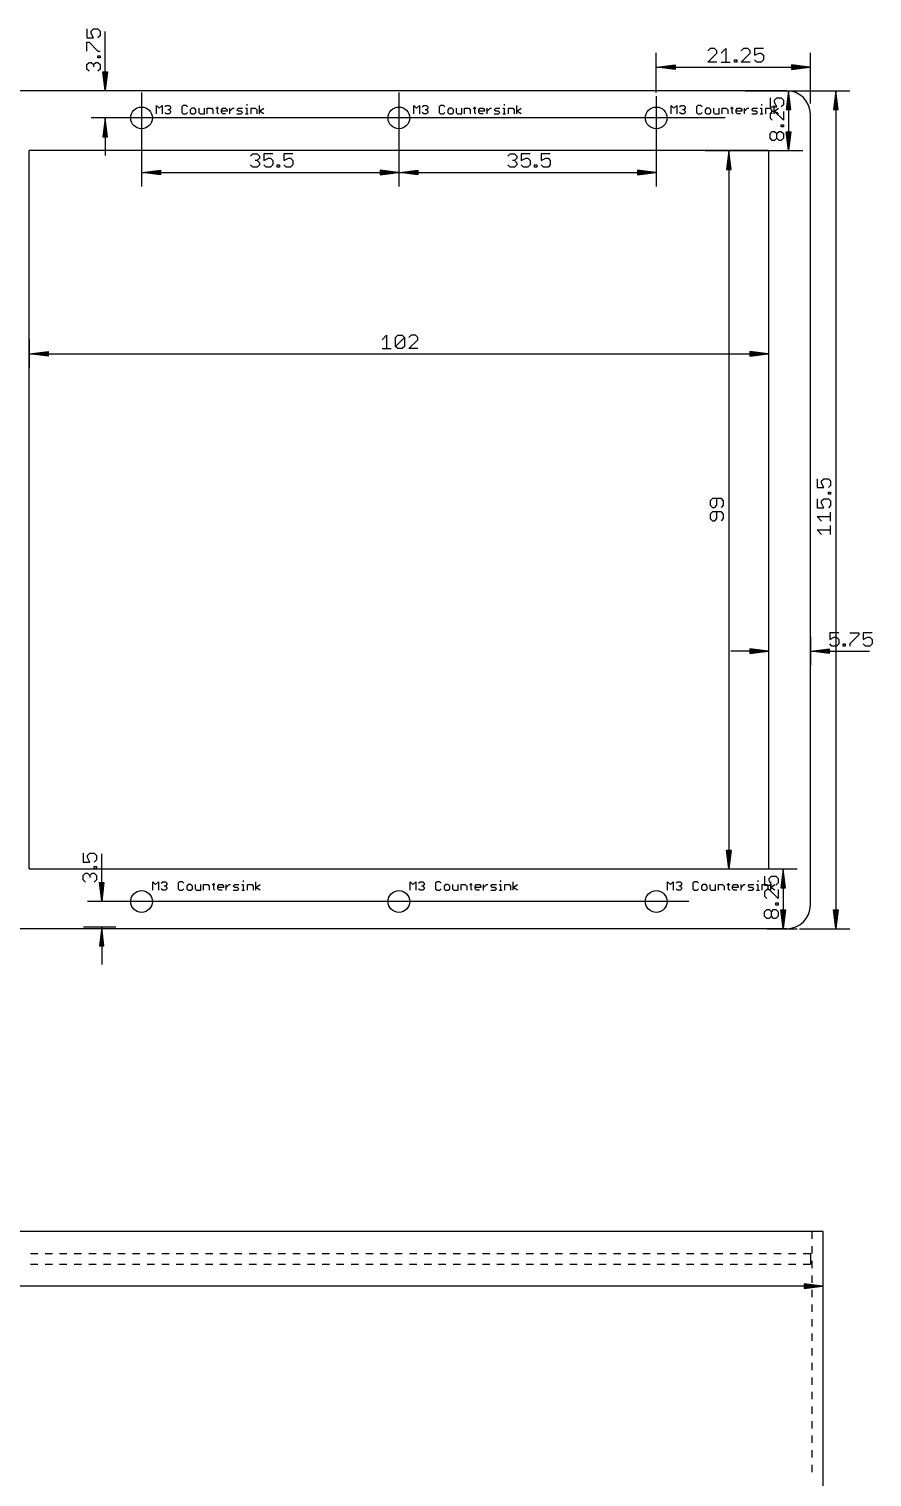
# Model space of a CAD drawing. Extents: x -279 to 630, y -429 to 126.
# Drawn here: x 180.5 to 296.8, y -73.8 to 125.8 of the extents above; entities that cross this region are included whole.
import ezdxf

# ---------------------------------------------------------------- set-up
doc = ezdxf.new("R2010")
doc.units = 0
doc.layers.add('20', color=7, linetype='CONTINUOUS')
doc.layers.add('47', color=140, linetype='CONTINUOUS')

msp = doc.modelspace()

# ---------------------------------------------------------------- linework, layer by layer
at = {"layer": '20'}
for p, q in [((285, 117.25), (5, 117.25)), ((288.25, 5), (288.25, 114)), ((180.5, 10), (180.5, 109)), ((282.5, 109), (180.5, 109)), ((282.5, 109), (282.5, 10)), ((180.5, 10), (282.5, 10)), ((285, 1.75), (5, 1.75)), ((288.5, -40), (1.5, -40)), ((290, -40), (288.5, -40)), ((288.5, -41.0083), (288.5, -40)), ((290, -280), (290, -40)), ((180.6836, -43), (181.6941, -43)), ((182.6941, -43), (183.7045, -43)), ((184.7045, -43), (185.715, -43)), ((186.715, -43), (187.7255, -43)), ((188.7255, -43), (189.736, -43)), ((190.736, -43), (191.7465, -43)), ((192.7465, -43), (193.757, -43)), ((194.757, -43), (195.7675, -43)), ((196.7675, -43), (197.778, -43)), ((198.778, -43), (199.7885, -43)), ((200.7885, -43), (201.799, -43)), ((202.799, -43), (203.8094, -43)), ((204.8094, -43), (205.8199, -43)), ((206.8199, -43), (207.8304, -43)), ((208.8304, -43), (209.8409, -43)), ((210.8409, -43), (211.8514, -43)), ((212.8514, -43), (213.8619, -43)), ((214.8619, -43), (215.8724, -43)), ((216.8724, -43), (217.8829, -43)), ((218.8829, -43), (219.8934, -43)), ((220.8934, -43), (221.9038, -43)), ((222.9038, -43), (223.9143, -43)), ((224.9143, -43), (225.9248, -43)), ((226.9248, -43), (227.9353, -43)), ((228.9353, -43), (229.9458, -43)), ((230.9458, -43), (231.9563, -43)), ((232.9563, -43), (233.9668, -43)), ((234.9668, -43), (235.9773, -43)), ((236.9773, -43), (237.9878, -43)), ((238.9878, -43), (239.9983, -43)), ((240.9983, -43), (242.0087, -43)), ((243.0087, -43), (244.0192, -43)), ((245.0192, -43), (246.0297, -43)), ((247.0297, -43), (248.0402, -43)), ((249.0402, -43), (250.0507, -43)), ((251.0507, -43), (252.0612, -43)), ((253.0612, -43), (254.0717, -43)), ((255.0717, -43), (256.0822, -43)), ((257.0822, -43), (258.0927, -43)), ((259.0927, -43), (260.1031, -43)), ((261.1031, -43), (262.1136, -43)), ((263.1136, -43), (264.1241, -43)), ((265.1241, -43), (266.1346, -43)), ((267.1346, -43), (268.1451, -43)), ((269.1451, -43), (270.1556, -43)), ((271.1556, -43), (272.1661, -43)), ((273.1661, -43), (274.1766, -43)), ((275.1766, -43), (276.1871, -43)), ((277.1871, -43), (278.1976, -43)), ((279.1976, -43), (280.208, -43)), ((281.208, -43), (282.2185, -43)), ((283.2185, -43), (284.229, -43)), ((285.229, -43), (286.2395, -43)), ((287.2395, -43), (288.25, -43)), ((288.25, -43), (288.25, -44.5)), ((288.5, -43.0167), (288.5, -42.0083)), ((180.6836, -44.5), (181.6941, -44.5)), ((182.6941, -44.5), (183.7045, -44.5)), ((184.7045, -44.5), (185.715, -44.5)), ((186.715, -44.5), (187.7255, -44.5)), ((188.7255, -44.5), (189.736, -44.5)), ((190.736, -44.5), (191.7465, -44.5)), ((192.7465, -44.5), (193.757, -44.5)), ((194.757, -44.5), (195.7675, -44.5)), ((196.7675, -44.5), (197.778, -44.5)), ((198.778, -44.5), (199.7885, -44.5)), ((200.7885, -44.5), (201.799, -44.5)), ((202.799, -44.5), (203.8094, -44.5)), ((204.8094, -44.5), (205.8199, -44.5)), ((206.8199, -44.5), (207.8304, -44.5)), ((208.8304, -44.5), (209.8409, -44.5)), ((210.8409, -44.5), (211.8514, -44.5)), ((212.8514, -44.5), (213.8619, -44.5)), ((214.8619, -44.5), (215.8724, -44.5)), ((216.8724, -44.5), (217.8829, -44.5)), ((218.8829, -44.5), (219.8934, -44.5)), ((220.8934, -44.5), (221.9038, -44.5)), ((222.9038, -44.5), (223.9143, -44.5)), ((224.9143, -44.5), (225.9248, -44.5)), ((226.9248, -44.5), (227.9353, -44.5)), ((228.9353, -44.5), (229.9458, -44.5)), ((230.9458, -44.5), (231.9563, -44.5)), ((232.9563, -44.5), (233.9668, -44.5)), ((234.9668, -44.5), (235.9773, -44.5)), ((236.9773, -44.5), (237.9878, -44.5)), ((238.9878, -44.5), (239.9983, -44.5)), ((240.9983, -44.5), (242.0087, -44.5)), ((243.0087, -44.5), (244.0192, -44.5)), ((245.0192, -44.5), (246.0297, -44.5)), ((247.0297, -44.5), (248.0402, -44.5)), ((249.0402, -44.5), (250.0507, -44.5)), ((251.0507, -44.5), (252.0612, -44.5)), ((253.0612, -44.5), (254.0717, -44.5)), ((255.0717, -44.5), (256.0822, -44.5)), ((257.0822, -44.5), (258.0927, -44.5)), ((259.0927, -44.5), (260.1031, -44.5)), ((261.1031, -44.5), (262.1136, -44.5)), ((263.1136, -44.5), (264.1241, -44.5)), ((265.1241, -44.5), (266.1346, -44.5)), ((267.1346, -44.5), (268.1451, -44.5)), ((269.1451, -44.5), (270.1556, -44.5)), ((271.1556, -44.5), (272.1661, -44.5)), ((273.1661, -44.5), (274.1766, -44.5)), ((275.1766, -44.5), (276.1871, -44.5)), ((277.1871, -44.5), (278.1976, -44.5)), ((279.1976, -44.5), (280.208, -44.5)), ((281.208, -44.5), (282.2185, -44.5)), ((283.2185, -44.5), (284.229, -44.5)), ((285.229, -44.5), (286.2395, -44.5)), ((287.2395, -44.5), (288.25, -44.5)), ((288.5, -45.025), (288.5, -44.0167)), ((288.5, -47.0333), (288.5, -46.025)), ((288.5, -49.0417), (288.5, -48.0333)), ((288.5, -51.05), (288.5, -50.0417)), ((288.5, -53.0583), (288.5, -52.05)), ((288.5, -55.0667), (288.5, -54.0583)), ((288.5, -57.075), (288.5, -56.0667)), ((288.5, -59.0833), (288.5, -58.075)), ((288.5, -61.0917), (288.5, -60.0833)), ((288.5, -63.1), (288.5, -62.0917)), ((288.5, -65.1083), (288.5, -64.1)), ((288.5, -67.1167), (288.5, -66.1083)), ((288.5, -69.125), (288.5, -68.1167)), ((288.5, -71.1333), (288.5, -70.125)), ((288.5, -73.1417), (288.5, -72.1333))]:
    msp.add_line(p, q, dxfattribs=at)
for centre in [(196, 113.5), (231.5, 113.5), (267, 113.5), (196, 5.5), (231.5, 5.5), (267, 5.5)]:
    msp.add_circle(centre, 1.5, dxfattribs=at)
for centre, start, end in [((285, 114), 0, 90), ((285, 5), 270, 0)]:
    msp.add_arc(centre, 3.25, start, end, dxfattribs=at)
at = {"layer": '47'}
for p, q in [((188.4446, 125.7629), (188.4446, 124.5301)), ((189.061, 125.4547), (189.3692, 125.7629)), ((189.3692, 125.7629), (189.9856, 125.7629)), ((189.9856, 125.7629), (190.2938, 125.4547)), ((188.4446, 124.5301), (189.3692, 124.5301)), ((188.4446, 122.6886), (188.4446, 123.9213)), ((188.4446, 123.9213), (188.7528, 123.9213)), ((188.7528, 123.9213), (189.9856, 122.6886)), ((189.061, 125.1465), (189.061, 125.4547)), ((189.3692, 124.5301), (189.061, 125.1465)), ((190.2938, 124.8383), (189.9856, 124.5301)), ((190.2938, 125.4547), (190.2938, 124.8383)), ((191, 117.315), (191, 125.4287)), ((189.9856, 122.6886), (190.2938, 122.6886)), ((189.9856, 121.7678), (189.9856, 122.076)), ((189.9856, 122.076), (190.2938, 122.076)), ((190.2938, 121.7678), (189.9856, 121.7678)), ((190.2938, 122.076), (190.2938, 121.7678)), ((267, 117), (267, 122.45)), ((274.4257, 123.0554), (274.1175, 122.7472)), ((274.1175, 121.2062), (275.3502, 122.439)), ((275.0421, 123.0554), (274.4257, 123.0554)), ((275.3502, 122.7472), (275.0421, 123.0554)), ((275.3502, 122.439), (275.3502, 122.7472)), ((275.959, 122.439), (276.5754, 123.0554)), ((276.5754, 123.0554), (276.5754, 121.2062)), ((279.0296, 123.0554), (278.7214, 122.7472)), ((278.7214, 121.2062), (279.9542, 122.439)), ((279.646, 123.0554), (279.0296, 123.0554)), ((279.9542, 122.7472), (279.646, 123.0554)), ((279.9542, 122.439), (279.9542, 122.7472)), ((281.7957, 123.0554), (280.563, 123.0554)), ((280.563, 123.0554), (280.563, 122.1308)), ((280.563, 122.1308), (281.1794, 122.439)), ((281.1794, 122.439), (281.4875, 122.439)), ((281.4875, 122.439), (281.7957, 122.1308)), ((281.7957, 122.1308), (281.7957, 121.5144)), ((288.25, 115.5), (288.25, 122.45)), ((188.4446, 120.8508), (188.7528, 121.159)), ((188.4446, 120.2344), (188.4446, 120.8508)), ((188.7528, 119.9262), (188.4446, 120.2344)), ((188.7528, 121.159), (189.061, 121.159)), ((189.061, 121.159), (189.3692, 120.8508)), ((189.3692, 120.8508), (189.6774, 121.159)), ((189.3692, 120.8508), (189.3692, 120.5426)), ((189.6774, 121.159), (189.9856, 121.159)), ((189.9856, 121.159), (190.2938, 120.8508)), ((190.2938, 120.2344), (189.9856, 119.9262)), ((190.2938, 120.8508), (190.2938, 120.2344)), ((191, 117.315), (190.6808, 119.85)), ((190.6808, 119.85), (191.3192, 119.85)), ((191, 117.315), (190.74, 119.85)), ((191, 117.315), (190.87, 119.85)), ((191.3192, 119.85), (191, 117.315)), ((191.13, 119.85), (191, 117.315)), ((191.26, 119.85), (191, 117.315)), ((267.065, 120.5), (269.6, 120.8192)), ((267.065, 120.5), (269.6, 120.76)), ((267.065, 120.5), (269.6, 120.63)), ((267.065, 120.5), (288.185, 120.5)), ((269.6, 120.1808), (267.065, 120.5)), ((269.6, 120.37), (267.065, 120.5)), ((269.6, 120.24), (267.065, 120.5)), ((269.6, 120.8192), (269.6, 120.1808)), ((275.3502, 121.2062), (274.1175, 121.2062)), ((275.959, 121.2062), (277.1918, 121.2062)), ((277.8006, 121.2062), (277.8006, 121.5144)), ((277.8006, 121.5144), (278.1088, 121.5144)), ((278.1088, 121.2062), (277.8006, 121.2062)), ((278.1088, 121.5144), (278.1088, 121.2062)), ((279.9542, 121.2062), (278.7214, 121.2062)), ((280.8712, 121.2062), (280.563, 121.5144)), ((281.4875, 121.2062), (280.8712, 121.2062)), ((281.7957, 121.5144), (281.4875, 121.2062)), ((288.185, 120.5), (285.65, 120.8192)), ((285.65, 120.8192), (285.65, 120.1808)), ((288.185, 120.5), (285.65, 120.76)), ((288.185, 120.5), (285.65, 120.63)), ((285.65, 120.1808), (288.185, 120.5)), ((285.65, 120.37), (288.185, 120.5)), ((285.65, 120.24), (288.185, 120.5)), ((194, 117.25), (189.05, 117.25)), ((196, 117), (196, 104.05)), ((231.5, 117), (231.5, 104.05)), ((231.5, 116.5), (231.5, 104.05)), ((267, 116.5), (267, 104.05)), ((279.25, 117.25), (287.2, 117.25)), ((282.6946, 116.2486), (282.6946, 115.0158)), ((283.311, 115.9404), (283.6192, 116.2486)), ((283.311, 115.6322), (283.311, 115.9404)), ((283.6192, 116.2486), (284.2356, 116.2486)), ((284.2356, 116.2486), (284.5438, 115.9404)), ((284.5438, 115.9404), (284.5438, 115.324)), ((285.25, 117.185), (284.9308, 114.65)), ((285.25, 117.185), (284.99, 114.65)), ((285.25, 117.185), (285.12, 114.65)), ((285.25, 117.185), (285.25, 109.065)), ((285.5692, 114.65), (285.25, 117.185)), ((285.38, 114.65), (285.25, 117.185)), ((285.51, 114.65), (285.25, 117.185)), ((286.5, 117.25), (293.7, 117.25)), ((291.75, 117.185), (291.4308, 114.65)), ((291.75, 117.185), (291.49, 114.65)), ((291.75, 117.185), (291.62, 114.65)), ((291.75, 117.185), (291.75, 1.815)), ((292.0692, 114.65), (291.75, 117.185)), ((291.88, 114.65), (291.75, 117.185)), ((292.01, 114.65), (291.75, 117.185)), ((198.0508, 114.0508), (198.0508, 115.2202)), ((198.0508, 115.2202), (198.4406, 114.8304)), ((198.4406, 114.8304), (198.8304, 115.2202)), ((198.8304, 115.2202), (198.8304, 114.0508)), ((199.2202, 115.0253), (199.4151, 115.2202)), ((199.4151, 114.0508), (199.2202, 114.2457)), ((199.4151, 115.2202), (199.8049, 115.2202)), ((199.8049, 114.0508), (199.4151, 114.0508)), ((199.8049, 114.6355), (199.61, 114.6355)), ((199.8049, 115.2202), (199.9998, 115.0253)), ((199.9998, 114.8304), (199.8049, 114.6355)), ((199.8049, 114.6355), (199.9998, 114.4406)), ((199.9998, 114.2457), (199.8049, 114.0508)), ((199.9998, 115.0253), (199.9998, 114.8304)), ((199.9998, 114.4406), (199.9998, 114.2457)), ((201.7539, 115.2202), (201.559, 115.0253)), ((201.559, 115.0253), (201.559, 114.2457)), ((201.559, 114.2457), (201.7539, 114.0508)), ((202.1437, 115.2202), (201.7539, 115.2202)), ((201.7539, 114.0508), (202.1437, 114.0508)), ((202.3386, 115.0253), (202.1437, 115.2202)), ((202.1437, 114.0508), (202.3386, 114.2457)), ((202.9233, 114.8304), (202.7284, 114.6355)), ((202.7284, 114.6355), (202.7284, 114.2457)), ((202.7284, 114.2457), (202.9233, 114.0508)), ((203.3131, 114.8304), (202.9233, 114.8304)), ((202.9233, 114.0508), (203.3131, 114.0508)), ((203.508, 114.6355), (203.3131, 114.8304)), ((203.3131, 114.0508), (203.508, 114.2457)), ((203.508, 114.2457), (203.508, 114.6355)), ((203.8978, 114.8304), (203.8978, 114.2457)), ((203.8978, 114.2457), (204.0927, 114.0508)), ((204.0927, 114.0508), (204.6774, 114.0508)), ((204.6774, 114.0508), (204.6774, 114.8304)), ((205.0672, 114.0508), (205.0672, 114.8304)), ((205.0672, 114.8304), (205.6519, 114.8304)), ((205.6519, 114.8304), (205.8468, 114.6355)), ((205.8468, 114.6355), (205.8468, 114.0508)), ((206.2366, 114.8304), (206.6264, 114.8304)), ((206.4315, 115.0253), (206.4315, 114.2457)), ((206.4315, 114.2457), (206.6264, 114.0508)), ((207.0162, 114.6355), (207.2111, 114.8304)), ((207.0162, 114.2457), (207.0162, 114.6355)), ((207.7958, 114.4406), (207.0162, 114.4406)), ((207.2111, 114.0508), (207.0162, 114.2457)), ((207.2111, 114.8304), (207.6009, 114.8304)), ((207.6009, 114.0508), (207.2111, 114.0508)), ((207.6009, 114.8304), (207.7958, 114.6355)), ((207.7958, 114.6355), (207.7958, 114.4406)), ((208.1856, 114.0508), (208.1856, 114.8304)), ((208.1856, 114.4406), (208.5754, 114.8304)), ((208.5754, 114.8304), (208.7703, 114.8304)), ((209.1601, 114.6355), (209.355, 114.8304)), ((209.355, 114.4406), (209.1601, 114.6355)), ((209.1601, 114.0508), (209.7448, 114.0508)), ((209.355, 114.8304), (209.9397, 114.8304)), ((209.7448, 114.4406), (209.355, 114.4406)), ((209.9397, 114.2457), (209.7448, 114.4406)), ((209.7448, 114.0508), (209.9397, 114.2457)), ((210.3295, 114.8304), (210.5244, 114.8304)), ((210.3295, 114.0508), (210.7193, 114.0508)), ((210.5244, 115.4151), (210.5244, 115.2202)), ((210.5244, 114.8304), (210.5244, 114.0508)), ((211.1091, 114.0508), (211.1091, 114.8304)), ((211.1091, 114.8304), (211.6938, 114.8304)), ((211.6938, 114.8304), (211.8887, 114.6355)), ((211.8887, 114.6355), (211.8887, 114.0508)), ((212.2785, 114.0508), (212.2785, 115.2202)), ((212.2785, 114.4406), (212.8632, 114.8304)), ((212.8632, 114.0508), (212.2785, 114.4406)), ((233.5508, 114.0508), (233.5508, 115.2202)), ((233.5508, 115.2202), (233.9406, 114.8304)), ((233.9406, 114.8304), (234.3304, 115.2202)), ((234.3304, 115.2202), (234.3304, 114.0508)), ((234.7202, 115.0253), (234.9151, 115.2202)), ((234.9151, 114.0508), (234.7202, 114.2457)), ((234.9151, 115.2202), (235.3049, 115.2202)), ((235.3049, 114.0508), (234.9151, 114.0508)), ((235.3049, 114.6355), (235.11, 114.6355)), ((235.3049, 115.2202), (235.4998, 115.0253)), ((235.4998, 114.8304), (235.3049, 114.6355)), ((235.3049, 114.6355), (235.4998, 114.4406)), ((235.4998, 114.2457), (235.3049, 114.0508)), ((235.4998, 115.0253), (235.4998, 114.8304)), ((235.4998, 114.4406), (235.4998, 114.2457)), ((237.2539, 115.2202), (237.059, 115.0253)), ((237.059, 115.0253), (237.059, 114.2457)), ((237.059, 114.2457), (237.2539, 114.0508)), ((237.6437, 115.2202), (237.2539, 115.2202)), ((237.2539, 114.0508), (237.6437, 114.0508)), ((237.8386, 115.0253), (237.6437, 115.2202)), ((237.6437, 114.0508), (237.8386, 114.2457)), ((238.4233, 114.8304), (238.2284, 114.6355)), ((238.2284, 114.6355), (238.2284, 114.2457)), ((238.2284, 114.2457), (238.4233, 114.0508)), ((238.8131, 114.8304), (238.4233, 114.8304)), ((238.4233, 114.0508), (238.8131, 114.0508)), ((239.008, 114.6355), (238.8131, 114.8304)), ((238.8131, 114.0508), (239.008, 114.2457)), ((239.008, 114.2457), (239.008, 114.6355)), ((239.3978, 114.8304), (239.3978, 114.2457)), ((239.3978, 114.2457), (239.5927, 114.0508)), ((239.5927, 114.0508), (240.1774, 114.0508)), ((240.1774, 114.0508), (240.1774, 114.8304)), ((240.5672, 114.0508), (240.5672, 114.8304)), ((240.5672, 114.8304), (241.1519, 114.8304)), ((241.1519, 114.8304), (241.3468, 114.6355)), ((241.3468, 114.6355), (241.3468, 114.0508)), ((241.7366, 114.8304), (242.1264, 114.8304)), ((241.9315, 115.0253), (241.9315, 114.2457)), ((241.9315, 114.2457), (242.1264, 114.0508)), ((242.5162, 114.6355), (242.7111, 114.8304)), ((242.5162, 114.2457), (242.5162, 114.6355)), ((243.2958, 114.4406), (242.5162, 114.4406)), ((242.7111, 114.0508), (242.5162, 114.2457)), ((242.7111, 114.8304), (243.1009, 114.8304)), ((243.1009, 114.0508), (242.7111, 114.0508)), ((243.1009, 114.8304), (243.2958, 114.6355)), ((243.2958, 114.6355), (243.2958, 114.4406)), ((243.6856, 114.0508), (243.6856, 114.8304)), ((243.6856, 114.4406), (244.0754, 114.8304)), ((244.0754, 114.8304), (244.2703, 114.8304)), ((244.6601, 114.6355), (244.855, 114.8304)), ((244.855, 114.4406), (244.6601, 114.6355)), ((244.6601, 114.0508), (245.2448, 114.0508)), ((244.855, 114.8304), (245.4397, 114.8304)), ((245.2448, 114.4406), (244.855, 114.4406)), ((245.4397, 114.2457), (245.2448, 114.4406)), ((245.2448, 114.0508), (245.4397, 114.2457)), ((245.8295, 114.8304), (246.0244, 114.8304)), ((245.8295, 114.0508), (246.2193, 114.0508)), ((246.0244, 115.4151), (246.0244, 115.2202)), ((246.0244, 114.8304), (246.0244, 114.0508)), ((246.6091, 114.0508), (246.6091, 114.8304)), ((246.6091, 114.8304), (247.1938, 114.8304)), ((247.1938, 114.8304), (247.3887, 114.6355)), ((247.3887, 114.6355), (247.3887, 114.0508)), ((247.7785, 114.0508), (247.7785, 115.2202)), ((247.7785, 114.4406), (248.3632, 114.8304)), ((248.3632, 114.0508), (247.7785, 114.4406)), ((269.0508, 114.0508), (269.0508, 115.2202)), ((269.0508, 115.2202), (269.4406, 114.8304)), ((269.4406, 114.8304), (269.8304, 115.2202)), ((269.8304, 115.2202), (269.8304, 114.0508)), ((270.2202, 115.0253), (270.4151, 115.2202)), ((270.4151, 114.0508), (270.2202, 114.2457)), ((270.4151, 115.2202), (270.8049, 115.2202)), ((270.8049, 114.0508), (270.4151, 114.0508)), ((270.8049, 114.6355), (270.61, 114.6355)), ((270.8049, 115.2202), (270.9998, 115.0253)), ((270.9998, 114.8304), (270.8049, 114.6355)), ((270.8049, 114.6355), (270.9998, 114.4406)), ((270.9998, 114.2457), (270.8049, 114.0508)), ((270.9998, 115.0253), (270.9998, 114.8304)), ((270.9998, 114.4406), (270.9998, 114.2457)), ((272.7539, 115.2202), (272.559, 115.0253)), ((272.559, 115.0253), (272.559, 114.2457)), ((272.559, 114.2457), (272.7539, 114.0508)), ((273.1437, 115.2202), (272.7539, 115.2202)), ((272.7539, 114.0508), (273.1437, 114.0508)), ((273.3386, 115.0253), (273.1437, 115.2202)), ((273.1437, 114.0508), (273.3386, 114.2457)), ((273.9233, 114.8304), (273.7284, 114.6355)), ((273.7284, 114.6355), (273.7284, 114.2457)), ((273.7284, 114.2457), (273.9233, 114.0508)), ((274.3131, 114.8304), (273.9233, 114.8304)), ((273.9233, 114.0508), (274.3131, 114.0508)), ((274.508, 114.6355), (274.3131, 114.8304)), ((274.3131, 114.0508), (274.508, 114.2457)), ((274.508, 114.2457), (274.508, 114.6355)), ((274.8978, 114.8304), (274.8978, 114.2457)), ((274.8978, 114.2457), (275.0927, 114.0508)), ((275.0927, 114.0508), (275.6774, 114.0508)), ((275.6774, 114.0508), (275.6774, 114.8304)), ((276.0672, 114.0508), (276.0672, 114.8304)), ((276.0672, 114.8304), (276.6519, 114.8304)), ((276.6519, 114.8304), (276.8468, 114.6355)), ((276.8468, 114.6355), (276.8468, 114.0508)), ((277.2366, 114.8304), (277.6264, 114.8304)), ((277.4315, 115.0253), (277.4315, 114.2457)), ((277.4315, 114.2457), (277.6264, 114.0508)), ((278.0162, 114.6355), (278.2111, 114.8304)), ((278.0162, 114.2457), (278.0162, 114.6355)), ((278.7958, 114.4406), (278.0162, 114.4406)), ((278.2111, 114.0508), (278.0162, 114.2457)), ((278.2111, 114.8304), (278.6009, 114.8304)), ((278.6009, 114.0508), (278.2111, 114.0508)), ((278.6009, 114.8304), (278.7958, 114.6355)), ((278.7958, 114.6355), (278.7958, 114.4406)), ((279.1856, 114.0508), (279.1856, 114.8304)), ((279.1856, 114.4406), (279.5754, 114.8304)), ((279.5754, 114.8304), (279.7703, 114.8304)), ((280.1601, 114.6355), (280.355, 114.8304)), ((280.355, 114.4406), (280.1601, 114.6355)), ((280.1601, 114.0508), (280.7448, 114.0508)), ((280.355, 114.8304), (280.9397, 114.8304)), ((280.7448, 114.4406), (280.355, 114.4406)), ((280.9397, 114.2457), (280.7448, 114.4406)), ((280.7448, 114.0508), (280.9397, 114.2457)), ((281.3295, 114.8304), (281.5244, 114.8304)), ((281.3295, 114.0508), (281.7193, 114.0508)), ((281.5244, 115.4151), (281.5244, 115.2202)), ((281.5244, 114.8304), (281.5244, 114.0508)), ((282.1091, 114.0508), (282.1091, 114.8304)), ((282.1091, 114.8304), (282.6938, 114.8304)), ((282.6938, 114.8304), (282.8887, 114.6355)), ((282.6946, 115.0158), (283.6192, 115.0158)), ((283.0028, 114.407), (282.6946, 114.0988)), ((282.6946, 114.0988), (282.6946, 113.4824)), ((282.8887, 114.6355), (282.8887, 114.0508)), ((283.311, 114.407), (283.0028, 114.407)), ((283.2785, 114.0508), (283.2785, 115.2202)), ((283.2785, 114.4406), (283.8632, 114.8304)), ((283.8632, 114.0508), (283.2785, 114.4406)), ((283.6192, 115.0158), (283.311, 115.6322)), ((284.5438, 113.1742), (283.311, 114.407)), ((284.5438, 115.324), (284.2356, 115.0158)), ((284.5438, 114.407), (284.5438, 113.1742)), ((284.9308, 114.65), (285.5692, 114.65)), ((291.4308, 114.65), (292.0692, 114.65)), ((276.5, 113.5), (189.05, 113.5)), ((191, 113.435), (190.6808, 110.9)), ((191, 113.435), (190.74, 110.9)), ((191, 113.435), (190.87, 110.9)), ((191, 113.435), (191, 108.3)), ((191.3192, 110.9), (191, 113.435)), ((191.13, 110.9), (191, 113.435)), ((191.26, 110.9), (191, 113.435)), ((282.6946, 113.4824), (283.0028, 113.1742)), ((284.2356, 112.2534), (284.2356, 112.5616)), ((284.2356, 112.5616), (284.5438, 112.5616)), ((284.5438, 112.2534), (284.2356, 112.2534)), ((284.5438, 112.5616), (284.5438, 112.2534)), ((190.6808, 110.9), (191.3192, 110.9)), ((282.6946, 111.3365), (283.0028, 111.6446)), ((282.6946, 110.7201), (282.6946, 111.3365)), ((283.0028, 110.4119), (282.6946, 110.7201)), ((283.0028, 111.6446), (283.311, 111.6446)), ((283.311, 110.4119), (283.0028, 110.4119)), ((283.311, 111.6446), (283.6192, 111.3365)), ((283.6192, 110.7201), (283.311, 110.4119)), ((283.6192, 111.3365), (283.9274, 111.6446)), ((283.6192, 110.7201), (283.6192, 111.3365)), ((283.9274, 110.4119), (283.6192, 110.7201)), ((283.9274, 111.6446), (284.2356, 111.6446)), ((284.2356, 110.4119), (283.9274, 110.4119)), ((284.2356, 111.6446), (284.5438, 111.3365)), ((284.5438, 110.7201), (284.2356, 110.4119)), ((284.5438, 111.3365), (284.5438, 110.7201)), ((285.25, 109.065), (284.9308, 111.6)), ((284.9308, 111.6), (285.5692, 111.6)), ((285.25, 109.065), (284.99, 111.6)), ((285.25, 109.065), (285.12, 111.6)), ((285.5692, 111.6), (285.25, 109.065)), ((285.38, 111.6), (285.25, 109.065)), ((285.51, 111.6), (285.25, 109.065)), ((211.0369, 108.2472), (211.3451, 108.5554)), ((211.3451, 108.5554), (211.9615, 108.5554)), ((211.9615, 108.5554), (212.2697, 108.2472)), ((212.2697, 107.939), (211.9615, 107.6308)), ((212.2697, 108.2472), (212.2697, 107.939)), ((214.1112, 108.5554), (212.8784, 108.5554)), ((212.8784, 108.5554), (212.8784, 107.6308)), ((212.8784, 107.6308), (213.4948, 107.939)), ((213.4948, 107.939), (213.803, 107.939)), ((213.803, 107.939), (214.1112, 107.6308)), ((216.8736, 108.5554), (215.6408, 108.5554)), ((215.6408, 108.5554), (215.6408, 107.6308)), ((215.6408, 107.6308), (216.2572, 107.939)), ((216.2572, 107.939), (216.5654, 107.939)), ((216.5654, 107.939), (216.8736, 107.6308)), ((246.5369, 108.2472), (246.8451, 108.5554)), ((246.8451, 108.5554), (247.4615, 108.5554)), ((247.4615, 108.5554), (247.7697, 108.2472)), ((247.7697, 107.939), (247.4615, 107.6308)), ((247.7697, 108.2472), (247.7697, 107.939)), ((249.6112, 108.5554), (248.3784, 108.5554)), ((248.3784, 108.5554), (248.3784, 107.6308)), ((248.3784, 107.6308), (248.9948, 107.939)), ((248.9948, 107.939), (249.303, 107.939)), ((249.303, 107.939), (249.6112, 107.6308)), ((252.3736, 108.5554), (251.1408, 108.5554)), ((251.1408, 108.5554), (251.1408, 107.6308)), ((251.1408, 107.6308), (251.7572, 107.939)), ((251.7572, 107.939), (252.0654, 107.939)), ((252.0654, 107.939), (252.3736, 107.6308)), ((273.75, 109), (278.95, 109)), ((277, 108.935), (276.6808, 106.4)), ((277, 108.935), (276.74, 106.4)), ((277, 108.935), (276.87, 106.4)), ((277, 108.935), (277, 10.065)), ((277.3192, 106.4), (277, 108.935)), ((277.13, 106.4), (277, 108.935)), ((277.26, 106.4), (277, 108.935)), ((278, 109), (287.2, 109)), ((196.065, 106), (198.6, 106.3192)), ((196.065, 106), (198.6, 106.26)), ((196.065, 106), (198.6, 106.13)), ((196.065, 106), (231.435, 106)), ((198.6, 105.6808), (196.065, 106)), ((198.6, 105.87), (196.065, 106)), ((198.6, 105.74), (196.065, 106)), ((198.6, 106.3192), (198.6, 105.6808)), ((211.3451, 106.7062), (211.0369, 107.0144)), ((211.9615, 106.7062), (211.3451, 106.7062)), ((211.9615, 107.6308), (211.6533, 107.6308)), ((211.9615, 107.6308), (212.2697, 107.3226)), ((212.2697, 107.0144), (211.9615, 106.7062)), ((212.2697, 107.3226), (212.2697, 107.0144)), ((213.1866, 106.7062), (212.8784, 107.0144)), ((213.803, 106.7062), (213.1866, 106.7062)), ((214.1112, 107.0144), (213.803, 106.7062)), ((214.1112, 107.6308), (214.1112, 107.0144)), ((214.72, 106.7062), (214.72, 107.0144)), ((214.72, 107.0144), (215.0282, 107.0144)), ((215.0282, 106.7062), (214.72, 106.7062)), ((215.0282, 107.0144), (215.0282, 106.7062)), ((215.949, 106.7062), (215.6408, 107.0144)), ((216.5654, 106.7062), (215.949, 106.7062)), ((216.8736, 107.0144), (216.5654, 106.7062)), ((216.8736, 107.6308), (216.8736, 107.0144)), ((231.435, 106), (228.9, 106.3192)), ((228.9, 106.3192), (228.9, 105.6808)), ((231.435, 106), (228.9, 106.26)), ((231.435, 106), (228.9, 106.13)), ((228.9, 105.6808), (231.435, 106)), ((228.9, 105.87), (231.435, 106)), ((228.9, 105.74), (231.435, 106)), ((231.565, 106), (234.1, 106.3192)), ((231.565, 106), (234.1, 106.26)), ((231.565, 106), (234.1, 106.13)), ((231.565, 106), (266.935, 106)), ((234.1, 105.6808), (231.565, 106)), ((234.1, 105.87), (231.565, 106)), ((234.1, 105.74), (231.565, 106)), ((234.1, 106.3192), (234.1, 105.6808)), ((246.8451, 106.7062), (246.5369, 107.0144)), ((247.4615, 106.7062), (246.8451, 106.7062)), ((247.4615, 107.6308), (247.1533, 107.6308)), ((247.4615, 107.6308), (247.7697, 107.3226)), ((247.7697, 107.0144), (247.4615, 106.7062)), ((247.7697, 107.3226), (247.7697, 107.0144)), ((248.6866, 106.7062), (248.3784, 107.0144)), ((249.303, 106.7062), (248.6866, 106.7062)), ((249.6112, 107.0144), (249.303, 106.7062)), ((249.6112, 107.6308), (249.6112, 107.0144)), ((250.22, 106.7062), (250.22, 107.0144)), ((250.22, 107.0144), (250.5282, 107.0144)), ((250.5282, 106.7062), (250.22, 106.7062)), ((250.5282, 107.0144), (250.5282, 106.7062)), ((251.449, 106.7062), (251.1408, 107.0144)), ((252.0654, 106.7062), (251.449, 106.7062)), ((252.3736, 107.0144), (252.0654, 106.7062)), ((252.3736, 107.6308), (252.3736, 107.0144)), ((266.935, 106), (264.4, 106.3192)), ((264.4, 106.3192), (264.4, 105.6808)), ((266.935, 106), (264.4, 106.26)), ((266.935, 106), (264.4, 106.13)), ((264.4, 105.6808), (266.935, 106)), ((264.4, 105.87), (266.935, 106)), ((264.4, 105.74), (266.935, 106)), ((276.6808, 106.4), (277.3192, 106.4)), ((282.5, 103.5), (282.5, 79.05)), ((180.5, 83), (180.5, 79.05)), ((180.5, 82.5), (180.5, 79.05)), ((229.1841, 82.939), (229.8005, 83.5554)), ((229.8005, 83.5554), (229.8005, 81.7062)), ((231.0256, 83.2472), (231.3338, 83.5554)), ((231.0256, 82.0144), (231.0256, 83.2472)), ((231.0256, 82.0144), (232.2584, 83.2472)), ((231.3338, 81.7062), (231.0256, 82.0144)), ((231.3338, 83.5554), (231.9502, 83.5554)), ((231.9502, 83.5554), (232.2584, 83.2472)), ((232.2584, 82.0144), (231.9502, 81.7062)), ((232.2584, 83.2472), (232.2584, 82.0144)), ((233.1754, 83.5554), (232.8672, 83.2472)), ((232.8672, 81.7062), (234.1, 82.939)), ((233.7918, 83.5554), (233.1754, 83.5554)), ((234.1, 83.2472), (233.7918, 83.5554)), ((234.1, 82.939), (234.1, 83.2472)), ((180.565, 81), (183.1, 81.3192)), ((180.565, 81), (183.1, 81.26)), ((180.565, 81), (183.1, 81.13)), ((180.565, 81), (282.435, 81)), ((183.1, 80.6808), (180.565, 81)), ((183.1, 80.87), (180.565, 81)), ((183.1, 80.74), (180.565, 81)), ((183.1, 81.3192), (183.1, 80.6808)), ((229.1841, 81.7062), (230.4169, 81.7062)), ((231.9502, 81.7062), (231.3338, 81.7062)), ((234.1, 81.7062), (232.8672, 81.7062)), ((282.435, 81), (279.9, 81.3192)), ((279.9, 81.3192), (279.9, 80.6808)), ((282.435, 81), (279.9, 81.26)), ((282.435, 81), (279.9, 81.13)), ((279.9, 80.6808), (282.435, 81)), ((279.9, 80.87), (282.435, 81)), ((279.9, 80.74), (282.435, 81)), ((289.1946, 63.7779), (289.1946, 62.5451)), ((289.1946, 62.5451), (290.1192, 62.5451)), ((289.811, 63.4697), (290.1192, 63.7779)), ((289.811, 63.1615), (289.811, 63.4697)), ((290.1192, 62.5451), (289.811, 63.1615)), ((290.1192, 63.7779), (290.7356, 63.7779)), ((290.7356, 63.7779), (291.0438, 63.4697)), ((291.0438, 62.8533), (290.7356, 62.5451)), ((290.7356, 61.6243), (290.7356, 61.9325)), ((290.7356, 61.9325), (291.0438, 61.9325)), ((291.0438, 63.4697), (291.0438, 62.8533)), ((291.0438, 61.9325), (291.0438, 61.6243)), ((274.7528, 61.0573), (274.4446, 60.7491)), ((274.4446, 60.7491), (274.4446, 60.1327)), ((274.4446, 60.1327), (274.7528, 59.8245)), ((275.9856, 61.0573), (274.7528, 61.0573)), ((275.061, 59.8245), (275.3692, 60.1327)), ((275.3692, 60.1327), (275.3692, 61.0573)), ((276.2938, 60.7491), (275.9856, 61.0573)), ((275.9856, 59.8245), (276.2938, 60.1327)), ((276.2938, 60.1327), (276.2938, 60.7491)), ((289.1946, 61.0155), (289.1946, 59.7827)), ((289.811, 60.7073), (290.1192, 61.0155)), ((289.811, 60.3991), (289.811, 60.7073)), ((290.1192, 59.7827), (289.811, 60.3991)), ((290.1192, 61.0155), (290.7356, 61.0155)), ((291.0438, 61.6243), (290.7356, 61.6243)), ((290.7356, 61.0155), (291.0438, 60.7073)), ((291.0438, 60.0909), (290.7356, 59.7827)), ((291.0438, 60.7073), (291.0438, 60.0909)), ((274.7528, 59.2157), (274.4446, 58.9075)), ((274.4446, 58.9075), (274.4446, 58.2911)), ((274.4446, 58.2911), (274.7528, 57.9829)), ((274.7528, 59.8245), (275.061, 59.8245)), ((275.9856, 59.2157), (274.7528, 59.2157)), ((274.7528, 57.9829), (275.061, 57.9829)), ((275.061, 57.9829), (275.3692, 58.2911)), ((275.3692, 58.2911), (275.3692, 59.2157)), ((276.2938, 58.9075), (275.9856, 59.2157)), ((275.9856, 57.9829), (276.2938, 58.2911)), ((276.2938, 58.2911), (276.2938, 58.9075)), ((289.1946, 59.7827), (290.1192, 59.7827)), ((289.811, 57.9411), (289.1946, 58.5575)), ((289.1946, 58.5575), (291.0438, 58.5575)), ((291.0438, 57.9411), (291.0438, 59.1739)), ((289.811, 56.0996), (289.1946, 56.716)), ((289.1946, 56.716), (291.0438, 56.716)), ((291.0438, 56.0996), (291.0438, 57.3324)), ((288.25, 42), (288.25, 38.05)), ((292.159, 42.5554), (290.9262, 42.5554)), ((290.9262, 42.5554), (290.9262, 41.6308)), ((290.9262, 41.6308), (291.5426, 41.939)), ((291.5426, 41.939), (291.8508, 41.939)), ((291.8508, 41.939), (292.159, 41.6308)), ((293.6886, 42.5554), (294.9213, 42.5554)), ((294.9213, 42.2472), (293.6886, 41.0144)), ((294.9213, 42.5554), (294.9213, 42.2472)), ((296.7629, 42.5554), (295.5301, 42.5554)), ((295.5301, 42.5554), (295.5301, 41.6308)), ((295.5301, 41.6308), (296.1465, 41.939)), ((296.1465, 41.939), (296.4547, 41.939)), ((296.4547, 41.939), (296.7629, 41.6308)), ((282.435, 40), (277.3, 40)), ((282.435, 40), (279.9, 40.3192)), ((279.9, 40.3192), (279.9, 39.6808)), ((282.435, 40), (279.9, 40.26)), ((282.435, 40), (279.9, 40.13)), ((279.9, 39.6808), (282.435, 40)), ((279.9, 39.87), (282.435, 40)), ((279.9, 39.74), (282.435, 40)), ((282.5, 41.5), (282.5, 38.05)), ((288.315, 40), (290.85, 40.3192)), ((288.315, 40), (290.85, 40.26)), ((288.315, 40), (290.85, 40.13)), ((288.315, 40), (296.4287, 40)), ((290.85, 39.6808), (288.315, 40)), ((290.85, 39.87), (288.315, 40)), ((290.85, 39.74), (288.315, 40)), ((290.85, 40.3192), (290.85, 39.6808)), ((291.2344, 40.7062), (290.9262, 41.0144)), ((291.8508, 40.7062), (291.2344, 40.7062)), ((292.159, 41.0144), (291.8508, 40.7062)), ((292.159, 41.6308), (292.159, 41.0144)), ((292.7678, 40.7062), (292.7678, 41.0144)), ((292.7678, 41.0144), (293.076, 41.0144)), ((293.076, 40.7062), (292.7678, 40.7062)), ((293.076, 41.0144), (293.076, 40.7062)), ((293.6886, 41.0144), (293.6886, 40.7062)), ((295.8383, 40.7062), (295.5301, 41.0144)), ((296.4547, 40.7062), (295.8383, 40.7062)), ((296.7629, 41.0144), (296.4547, 40.7062)), ((296.7629, 41.6308), (296.7629, 41.0144)), ((187.9446, 12.1713), (187.9446, 10.9386)), ((188.561, 11.8631), (188.8692, 12.1713)), ((188.8692, 12.1713), (189.4856, 12.1713)), ((189.4856, 12.1713), (189.7938, 11.8631)), ((190.5, 5.565), (190.5, 12.0809)), ((277, 10.065), (276.6808, 12.6)), ((276.6808, 12.6), (277.3192, 12.6)), ((277, 10.065), (276.74, 12.6)), ((277, 10.065), (276.87, 12.6)), ((277.3192, 12.6), (277, 10.065)), ((277.13, 12.6), (277, 10.065)), ((277.26, 12.6), (277, 10.065)), ((187.9446, 10.9386), (188.8692, 10.9386)), ((188.561, 11.5549), (188.561, 11.8631)), ((188.8692, 10.9386), (188.561, 11.5549)), ((189.7938, 11.2468), (189.4856, 10.9386)), ((189.4856, 10.0178), (189.4856, 10.326)), ((189.4856, 10.326), (189.7938, 10.326)), ((189.7938, 10.0178), (189.4856, 10.0178)), ((189.7938, 11.8631), (189.7938, 11.2468)), ((189.7938, 10.326), (189.7938, 10.0178)), ((275.75, 10), (278.95, 10)), ((276, 10), (286.45, 10)), ((187.9446, 9.1008), (188.2528, 9.409)), ((187.9446, 8.4844), (187.9446, 9.1008)), ((188.2528, 8.1762), (187.9446, 8.4844)), ((188.2528, 9.409), (188.561, 9.409)), ((188.561, 9.409), (188.8692, 9.1008)), ((188.8692, 9.1008), (189.1774, 9.409)), ((188.8692, 9.1008), (188.8692, 8.7926)), ((189.1774, 9.409), (189.4856, 9.409)), ((189.4856, 9.409), (189.7938, 9.1008)), ((189.7938, 8.4844), (189.4856, 8.1762)), ((189.7938, 9.1008), (189.7938, 8.4844)), ((190.5, 5.565), (190.1808, 8.1)), ((190.1808, 8.1), (190.8192, 8.1)), ((190.5, 5.565), (190.24, 8.1)), ((190.5, 5.565), (190.37, 8.1)), ((190.8192, 8.1), (190.5, 5.565)), ((190.63, 8.1), (190.5, 5.565)), ((190.76, 8.1), (190.5, 5.565)), ((197.5508, 7.0508), (197.5508, 8.2202)), ((197.5508, 8.2202), (197.9406, 7.8304)), ((197.9406, 7.8304), (198.3304, 8.2202)), ((198.3304, 8.2202), (198.3304, 7.0508)), ((198.7202, 8.0253), (198.9151, 8.2202)), ((198.9151, 8.2202), (199.3049, 8.2202)), ((199.3049, 8.2202), (199.4998, 8.0253)), ((199.4998, 8.0253), (199.4998, 7.8304)), ((201.2539, 8.2202), (201.059, 8.0253)), ((201.059, 8.0253), (201.059, 7.2457)), ((201.6437, 8.2202), (201.2539, 8.2202)), ((201.8386, 8.0253), (201.6437, 8.2202)), ((205.9315, 8.0253), (205.9315, 7.2457)), ((210.0244, 8.4151), (210.0244, 8.2202)), ((211.7785, 7.0508), (211.7785, 8.2202)), ((233.0508, 7.0508), (233.0508, 8.2202)), ((233.0508, 8.2202), (233.4406, 7.8304)), ((233.4406, 7.8304), (233.8304, 8.2202)), ((233.8304, 8.2202), (233.8304, 7.0508)), ((234.2202, 8.0253), (234.4151, 8.2202)), ((234.4151, 8.2202), (234.8049, 8.2202)), ((234.8049, 8.2202), (234.9998, 8.0253)), ((234.9998, 8.0253), (234.9998, 7.8304)), ((236.7539, 8.2202), (236.559, 8.0253)), ((236.559, 8.0253), (236.559, 7.2457)), ((237.1437, 8.2202), (236.7539, 8.2202)), ((237.3386, 8.0253), (237.1437, 8.2202)), ((241.4315, 8.0253), (241.4315, 7.2457)), ((245.5244, 8.4151), (245.5244, 8.2202)), ((247.2785, 7.0508), (247.2785, 8.2202)), ((268.5508, 7.0508), (268.5508, 8.2202)), ((268.5508, 8.2202), (268.9406, 7.8304)), ((268.9406, 7.8304), (269.3304, 8.2202)), ((269.3304, 8.2202), (269.3304, 7.0508)), ((269.7202, 8.0253), (269.9151, 8.2202)), ((269.9151, 8.2202), (270.3049, 8.2202)), ((270.3049, 8.2202), (270.4998, 8.0253)), ((270.4998, 8.0253), (270.4998, 7.8304)), ((272.2539, 8.2202), (272.059, 8.0253)), ((272.059, 8.0253), (272.059, 7.2457)), ((272.6437, 8.2202), (272.2539, 8.2202)), ((272.8386, 8.0253), (272.6437, 8.2202)), ((276.9315, 8.0253), (276.9315, 7.2457)), ((281.0244, 8.4151), (281.0244, 8.2202)), ((281.9446, 8.9986), (281.9446, 7.7658)), ((282.561, 8.6904), (282.8692, 8.9986)), ((282.561, 8.3822), (282.561, 8.6904)), ((282.8692, 7.7658), (282.561, 8.3822)), ((282.7785, 7.0508), (282.7785, 8.2202)), ((282.8692, 8.9986), (283.4856, 8.9986)), ((283.4856, 8.9986), (283.7938, 8.6904)), ((283.7938, 8.074), (283.4856, 7.7658)), ((283.7938, 8.6904), (283.7938, 8.074)), ((284.5, 9.935), (284.1808, 7.4)), ((284.5, 9.935), (284.24, 7.4)), ((284.5, 9.935), (284.37, 7.4)), ((284.5, 9.935), (284.5, 1.815)), ((284.8192, 7.4), (284.5, 9.935)), ((284.63, 7.4), (284.5, 9.935)), ((284.76, 7.4), (284.5, 9.935)), ((198.9151, 7.0508), (198.7202, 7.2457)), ((199.3049, 7.0508), (198.9151, 7.0508)), ((199.3049, 7.6355), (199.11, 7.6355)), ((199.4998, 7.8304), (199.3049, 7.6355)), ((199.3049, 7.6355), (199.4998, 7.4406)), ((199.4998, 7.2457), (199.3049, 7.0508)), ((199.4998, 7.4406), (199.4998, 7.2457)), ((201.059, 7.2457), (201.2539, 7.0508)), ((201.2539, 7.0508), (201.6437, 7.0508)), ((201.6437, 7.0508), (201.8386, 7.2457)), ((202.4233, 7.8304), (202.2284, 7.6355)), ((202.2284, 7.6355), (202.2284, 7.2457)), ((202.2284, 7.2457), (202.4233, 7.0508)), ((202.8131, 7.8304), (202.4233, 7.8304)), ((202.4233, 7.0508), (202.8131, 7.0508)), ((203.008, 7.6355), (202.8131, 7.8304)), ((202.8131, 7.0508), (203.008, 7.2457)), ((203.008, 7.2457), (203.008, 7.6355)), ((203.3978, 7.8304), (203.3978, 7.2457)), ((203.3978, 7.2457), (203.5927, 7.0508)), ((203.5927, 7.0508), (204.1774, 7.0508)), ((204.1774, 7.0508), (204.1774, 7.8304)), ((204.5672, 7.0508), (204.5672, 7.8304)), ((204.5672, 7.8304), (205.1519, 7.8304)), ((205.1519, 7.8304), (205.3468, 7.6355)), ((205.3468, 7.6355), (205.3468, 7.0508)), ((205.7366, 7.8304), (206.1264, 7.8304)), ((205.9315, 7.2457), (206.1264, 7.0508)), ((206.5162, 7.6355), (206.7111, 7.8304)), ((206.5162, 7.2457), (206.5162, 7.6355)), ((207.2958, 7.4406), (206.5162, 7.4406)), ((206.7111, 7.0508), (206.5162, 7.2457)), ((206.7111, 7.8304), (207.1009, 7.8304)), ((207.1009, 7.0508), (206.7111, 7.0508)), ((207.1009, 7.8304), (207.2958, 7.6355)), ((207.2958, 7.6355), (207.2958, 7.4406)), ((207.6856, 7.0508), (207.6856, 7.8304)), ((207.6856, 7.4406), (208.0754, 7.8304)), ((208.0754, 7.8304), (208.2703, 7.8304)), ((208.6601, 7.6355), (208.855, 7.8304)), ((208.855, 7.4406), (208.6601, 7.6355)), ((208.6601, 7.0508), (209.2448, 7.0508)), ((208.855, 7.8304), (209.4397, 7.8304)), ((209.2448, 7.4406), (208.855, 7.4406)), ((209.4397, 7.2457), (209.2448, 7.4406)), ((209.2448, 7.0508), (209.4397, 7.2457)), ((209.8295, 7.8304), (210.0244, 7.8304)), ((209.8295, 7.0508), (210.2193, 7.0508)), ((210.0244, 7.8304), (210.0244, 7.0508)), ((210.6091, 7.0508), (210.6091, 7.8304)), ((210.6091, 7.8304), (211.1938, 7.8304)), ((211.1938, 7.8304), (211.3887, 7.6355)), ((211.3887, 7.6355), (211.3887, 7.0508)), ((211.7785, 7.4406), (212.3632, 7.8304)), ((212.3632, 7.0508), (211.7785, 7.4406)), ((234.4151, 7.0508), (234.2202, 7.2457)), ((234.8049, 7.0508), (234.4151, 7.0508)), ((234.8049, 7.6355), (234.61, 7.6355)), ((234.9998, 7.8304), (234.8049, 7.6355)), ((234.8049, 7.6355), (234.9998, 7.4406)), ((234.9998, 7.2457), (234.8049, 7.0508)), ((234.9998, 7.4406), (234.9998, 7.2457)), ((236.559, 7.2457), (236.7539, 7.0508)), ((236.7539, 7.0508), (237.1437, 7.0508)), ((237.1437, 7.0508), (237.3386, 7.2457)), ((237.9233, 7.8304), (237.7284, 7.6355)), ((237.7284, 7.6355), (237.7284, 7.2457)), ((237.7284, 7.2457), (237.9233, 7.0508)), ((238.3131, 7.8304), (237.9233, 7.8304)), ((237.9233, 7.0508), (238.3131, 7.0508)), ((238.508, 7.6355), (238.3131, 7.8304)), ((238.3131, 7.0508), (238.508, 7.2457)), ((238.508, 7.2457), (238.508, 7.6355)), ((238.8978, 7.8304), (238.8978, 7.2457)), ((238.8978, 7.2457), (239.0927, 7.0508)), ((239.0927, 7.0508), (239.6774, 7.0508)), ((239.6774, 7.0508), (239.6774, 7.8304)), ((240.0672, 7.0508), (240.0672, 7.8304)), ((240.0672, 7.8304), (240.6519, 7.8304)), ((240.6519, 7.8304), (240.8468, 7.6355)), ((240.8468, 7.6355), (240.8468, 7.0508)), ((241.2366, 7.8304), (241.6264, 7.8304)), ((241.4315, 7.2457), (241.6264, 7.0508)), ((242.0162, 7.6355), (242.2111, 7.8304)), ((242.0162, 7.2457), (242.0162, 7.6355)), ((242.7958, 7.4406), (242.0162, 7.4406)), ((242.2111, 7.0508), (242.0162, 7.2457)), ((242.2111, 7.8304), (242.6009, 7.8304)), ((242.6009, 7.0508), (242.2111, 7.0508)), ((242.6009, 7.8304), (242.7958, 7.6355)), ((242.7958, 7.6355), (242.7958, 7.4406)), ((243.1856, 7.0508), (243.1856, 7.8304)), ((243.1856, 7.4406), (243.5754, 7.8304)), ((243.5754, 7.8304), (243.7703, 7.8304)), ((244.1601, 7.6355), (244.355, 7.8304)), ((244.355, 7.4406), (244.1601, 7.6355)), ((244.1601, 7.0508), (244.7448, 7.0508)), ((244.355, 7.8304), (244.9397, 7.8304)), ((244.7448, 7.4406), (244.355, 7.4406)), ((244.9397, 7.2457), (244.7448, 7.4406)), ((244.7448, 7.0508), (244.9397, 7.2457)), ((245.3295, 7.8304), (245.5244, 7.8304)), ((245.3295, 7.0508), (245.7193, 7.0508)), ((245.5244, 7.8304), (245.5244, 7.0508)), ((246.1091, 7.0508), (246.1091, 7.8304)), ((246.1091, 7.8304), (246.6938, 7.8304)), ((246.6938, 7.8304), (246.8887, 7.6355)), ((246.8887, 7.6355), (246.8887, 7.0508)), ((247.2785, 7.4406), (247.8632, 7.8304)), ((247.8632, 7.0508), (247.2785, 7.4406)), ((269.9151, 7.0508), (269.7202, 7.2457)), ((270.3049, 7.0508), (269.9151, 7.0508)), ((270.3049, 7.6355), (270.11, 7.6355)), ((270.4998, 7.8304), (270.3049, 7.6355)), ((270.3049, 7.6355), (270.4998, 7.4406)), ((270.4998, 7.2457), (270.3049, 7.0508)), ((270.4998, 7.4406), (270.4998, 7.2457)), ((272.059, 7.2457), (272.2539, 7.0508)), ((272.2539, 7.0508), (272.6437, 7.0508)), ((272.6437, 7.0508), (272.8386, 7.2457)), ((273.4233, 7.8304), (273.2284, 7.6355)), ((273.2284, 7.6355), (273.2284, 7.2457)), ((273.2284, 7.2457), (273.4233, 7.0508)), ((273.8131, 7.8304), (273.4233, 7.8304)), ((273.4233, 7.0508), (273.8131, 7.0508)), ((274.008, 7.6355), (273.8131, 7.8304)), ((273.8131, 7.0508), (274.008, 7.2457)), ((274.008, 7.2457), (274.008, 7.6355)), ((274.3978, 7.8304), (274.3978, 7.2457)), ((274.3978, 7.2457), (274.5927, 7.0508)), ((274.5927, 7.0508), (275.1774, 7.0508)), ((275.1774, 7.0508), (275.1774, 7.8304)), ((275.5672, 7.0508), (275.5672, 7.8304)), ((275.5672, 7.8304), (276.1519, 7.8304)), ((276.1519, 7.8304), (276.3468, 7.6355)), ((276.3468, 7.6355), (276.3468, 7.0508)), ((276.7366, 7.8304), (277.1264, 7.8304)), ((276.9315, 7.2457), (277.1264, 7.0508)), ((277.5162, 7.6355), (277.7111, 7.8304)), ((277.5162, 7.2457), (277.5162, 7.6355)), ((278.2958, 7.4406), (277.5162, 7.4406)), ((277.7111, 7.0508), (277.5162, 7.2457)), ((277.7111, 7.8304), (278.1009, 7.8304)), ((278.1009, 7.0508), (277.7111, 7.0508)), ((278.1009, 7.8304), (278.2958, 7.6355)), ((278.2958, 7.6355), (278.2958, 7.4406)), ((278.6856, 7.0508), (278.6856, 7.8304)), ((278.6856, 7.4406), (279.0754, 7.8304)), ((279.0754, 7.8304), (279.2703, 7.8304)), ((279.6601, 7.6355), (279.855, 7.8304)), ((279.855, 7.4406), (279.6601, 7.6355)), ((279.6601, 7.0508), (280.2448, 7.0508)), ((279.855, 7.8304), (280.4397, 7.8304)), ((280.2448, 7.4406), (279.855, 7.4406)), ((280.4397, 7.2457), (280.2448, 7.4406)), ((280.2448, 7.0508), (280.4397, 7.2457)), ((280.8295, 7.8304), (281.0244, 7.8304)), ((280.8295, 7.0508), (281.2193, 7.0508)), ((281.0244, 7.8304), (281.0244, 7.0508)), ((281.6091, 7.0508), (281.6091, 7.8304)), ((281.6091, 7.8304), (282.1938, 7.8304)), ((281.9446, 7.7658), (282.8692, 7.7658)), ((282.2528, 7.157), (281.9446, 6.8488)), ((281.9446, 6.8488), (281.9446, 6.2324)), ((281.9446, 6.2324), (282.2528, 5.9242)), ((282.1938, 7.8304), (282.3887, 7.6355)), ((282.561, 7.157), (282.2528, 7.157)), ((282.3887, 7.6355), (282.3887, 7.0508)), ((283.7938, 5.9242), (282.561, 7.157)), ((282.7785, 7.4406), (283.3632, 7.8304)), ((283.3632, 7.0508), (282.7785, 7.4406)), ((283.7938, 7.157), (283.7938, 5.9242)), ((284.1808, 7.4), (284.8192, 7.4)), ((271.5, 5.5), (188.55, 5.5)), ((281.9446, 4.0865), (282.2528, 4.3947)), ((281.9446, 3.4701), (281.9446, 4.0865)), ((282.2528, 4.3947), (282.561, 4.3947)), ((282.561, 4.3947), (282.8692, 4.0865)), ((282.8692, 4.0865), (283.1774, 4.3947)), ((282.8692, 3.4701), (282.8692, 4.0865)), ((283.1774, 4.3947), (283.4856, 4.3947)), ((283.4856, 5.0034), (283.4856, 5.3116)), ((283.4856, 5.3116), (283.7938, 5.3116)), ((283.7938, 5.0034), (283.4856, 5.0034)), ((283.4856, 4.3947), (283.7938, 4.0865)), ((283.7938, 5.3116), (283.7938, 5.0034)), ((283.7938, 4.0865), (283.7938, 3.4701)), ((284.5, 1.815), (284.1808, 4.35)), ((284.1808, 4.35), (284.8192, 4.35)), ((284.5, 1.815), (284.24, 4.35)), ((284.5, 1.815), (284.37, 4.35)), ((284.8192, 4.35), (284.5, 1.815)), ((284.63, 4.35), (284.5, 1.815)), ((284.76, 4.35), (284.5, 1.815)), ((291.75, 1.815), (291.4308, 4.35)), ((291.4308, 4.35), (292.0692, 4.35)), ((291.75, 1.815), (291.49, 4.35)), ((291.75, 1.815), (291.62, 4.35)), ((292.0692, 4.35), (291.75, 1.815)), ((291.88, 4.35), (291.75, 1.815)), ((292.01, 4.35), (291.75, 1.815)), ((188, 2), (192.45, 2)), ((282.2528, 3.1619), (281.9446, 3.4701)), ((282.561, 3.1619), (282.2528, 3.1619)), ((282.8692, 3.4701), (282.561, 3.1619)), ((283.1774, 3.1619), (282.8692, 3.4701)), ((283.4856, 3.1619), (283.1774, 3.1619)), ((283.7938, 3.4701), (283.4856, 3.1619)), ((190.5, 1.935), (190.1808, -0.6)), ((190.5, 1.935), (190.24, -0.6)), ((190.5, 1.935), (190.37, -0.6)), ((190.5, 1.935), (190.5, -3.2)), ((190.8192, -0.6), (190.5, 1.935)), ((190.63, -0.6), (190.5, 1.935)), ((190.76, -0.6), (190.5, 1.935)), ((282.25, 1.75), (286.45, 1.75)), ((286.75, 1.75), (293.7, 1.75)), ((190.1808, -0.6), (190.8192, -0.6)), ((289.935, -47.5), (0.065, -47.5)), ((289.935, -47.5), (287.4, -47.1808)), ((287.4, -47.1808), (287.4, -47.8192)), ((289.935, -47.5), (287.4, -47.24)), ((289.935, -47.5), (287.4, -47.37)), ((287.4, -47.8192), (289.935, -47.5)), ((287.4, -47.63), (289.935, -47.5)), ((287.4, -47.76), (289.935, -47.5)), ((290, -47.5), (290, -47.5))]:
    msp.add_line(p, q, dxfattribs=at)

doc.saveas('drawing.dxf')
